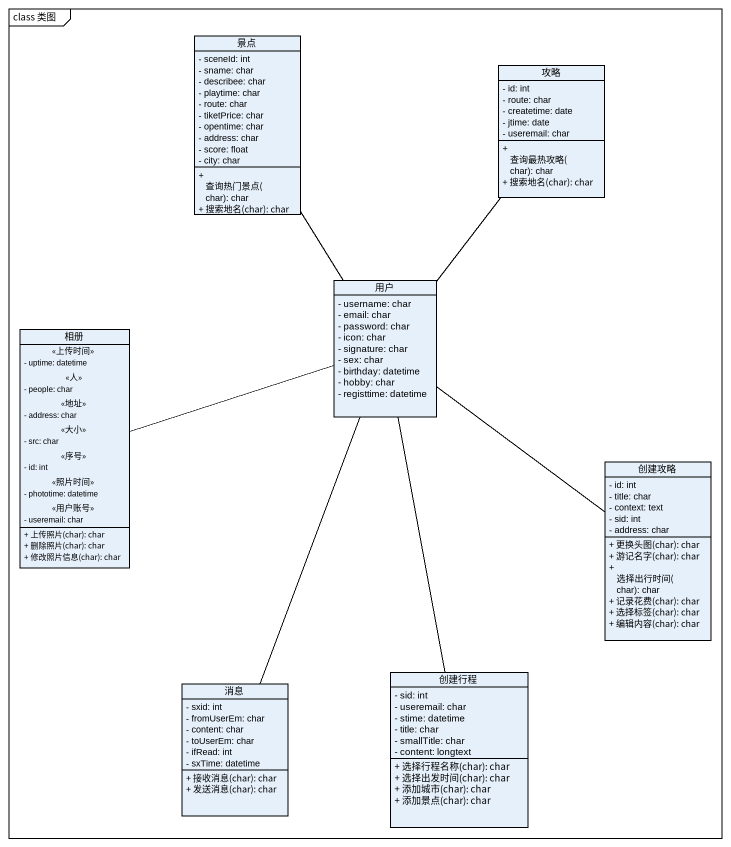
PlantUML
@startuml
mainframe class 类图
hide circle
hide empty members
skinparam classAttributeIconSize 0
class 景点 {
  - sceneId: int
  - sname: char
  - describee: char
  - playtime: char
  - route: char
  - tiketPrice: char
  - opentime: char
  - address: char
  - score: float
  - city: char
  + 查询热门景点(char): char
  + 搜索地名(char): char
}
class 攻略 {
  - id: int
  - route: char
  - createtime: date
  - jtime: date
  - useremail: char
  + 查询最热攻略(char): char
  + 搜索地名(char): char
}
class 用户 {
  - username: char
  - email: char
  - password: char
  - icon: char
  - signature: char
  - sex: char
  - birthday: datetime
  - hobby: char
  - registtime: datetime
}
class 相册 {
  .. <<上传时间>> ..
  - uptime: datetime
  .. <<人>> ..
  - people: char
  .. <<地址>> ..
  - address: char
  .. <<大小>> ..
  - src: char
  .. <<序号>> ..
  - id: int
  .. <<照片时间>> ..
  - phototime: datetime
  .. <<用户账号>> ..
  - useremail: char
  --
  + 上传照片(char): char
  + 删除照片(char): char
  + 修改照片信息(char): char
}
class 创建攻略 {
  - id: int
  - title: char
  - context: text
  - sid: int
  - address: char
  + 更换头图(char): char
  + 游记名字(char): char
  + 选择出行时间(char): char
  + 记录花费(char): char
  + 选择标签(char): char
  + 编辑内容(char): char
}
class 创建行程 {
  - sid: int
  - useremail: char
  - stime: datetime
  - title: char
  - smallTitle: char
  - content: longtext
  + 选择行程名称(char): char
  + 选择出发时间(char): char
  + 添加城市(char): char
  + 添加景点(char): char
}
class 消息 {
  - sxid: int
  - fromUserEm: char
  - content: char
  - toUserEm: char
  - ifRead: int
  - sxTime: datetime
  + 接收消息(char): char
  + 发送消息(char): char
}
用户 -up- 景点
用户 -up- 攻略
用户 -- 创建攻略
用户 -- 创建行程
用户 -- 消息
相册 -right- 用户
@enduml
